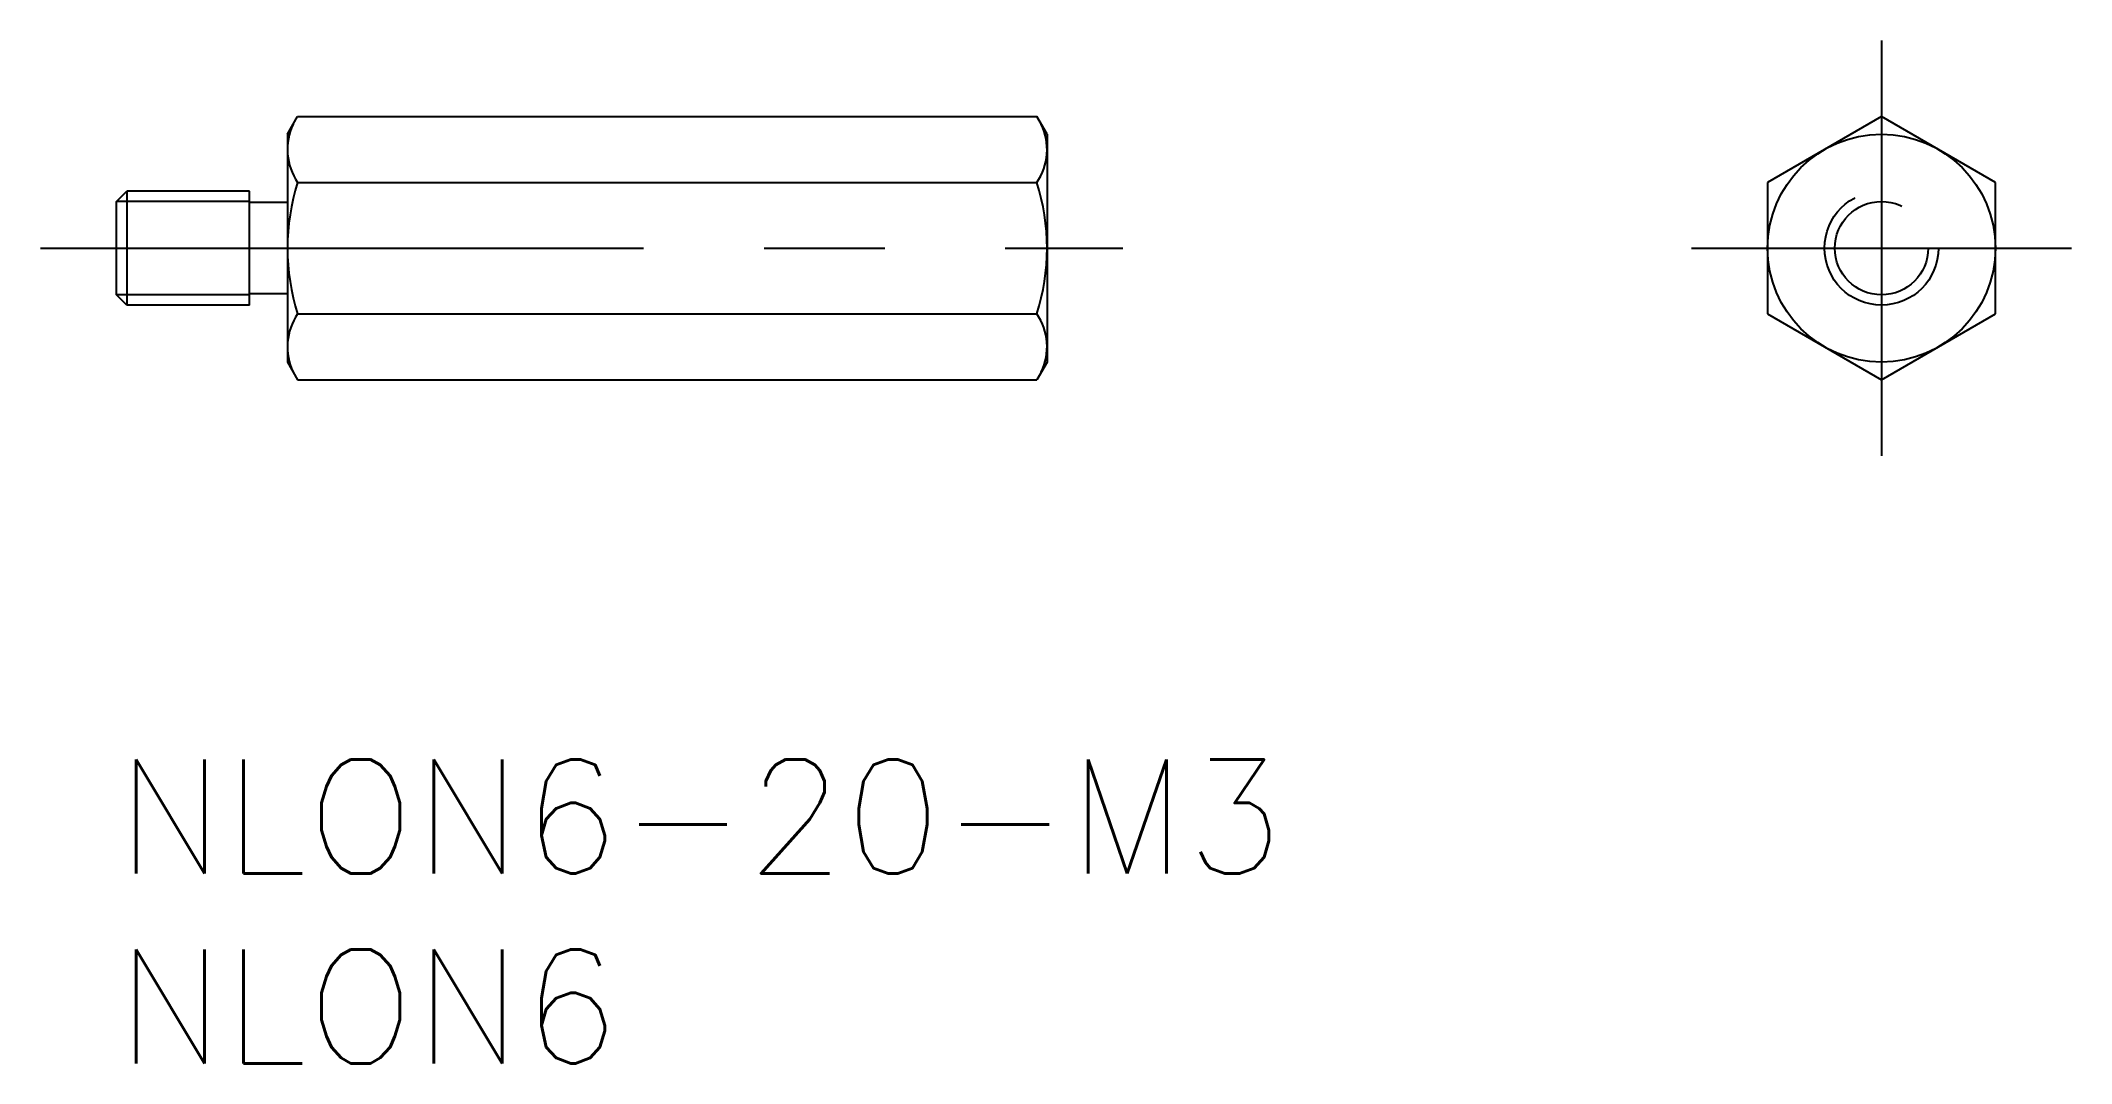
# Model space of a CAD drawing. Extents: x -2 to 51.5, y -8 to 18.9.
import ezdxf

# ---------------------------------------------------------------- set-up
doc = ezdxf.new("R2010")
doc.units = 0
doc.header["$LTSCALE"] = 0.5
doc.linetypes.add('CENTER', pattern=[50.8, 31.75, -6.35, 6.35, -6.35])
doc.linetypes.add('DASHED', pattern=[19.05, 12.7, -6.35])
for name, color, linetype in [('MSM_CENTER', 1, 'CENTER'), ('MSM_CONTINUOUS', 7, 'CONTINUOUS'), ('MSM_DASHED', 4, 'DASHED'), ('MSM_NARROW', 5, 'CONTINUOUS'), ('MSM_PART_NUMBER', 7, 'CONTINUOUS')]:
    doc.layers.add(name, color=color, linetype=linetype)
doc.styles.get("Standard").update_dxf_attribs({"font": 'txt.shx', "height": 3, "bigfont": 'bigfont.shx'})

# ---------------------------------------------------------------- blocks, each defined once
blk = doc.blocks.new('*U4')
at = {"layer": 'MSM_PART_NUMBER'}
blk.add_text('NLON6-20-M3', height=3, dxfattribs=at).set_placement((0, -3))
blk = doc.blocks.new('*U5')
at = {"layer": 'MSM_PART_NUMBER'}
blk.add_text('NLON6', height=3, dxfattribs=at).set_placement((0, -8))

msp = doc.modelspace()

# ---------------------------------------------------------------- linework, layer by layer
at = {"layer": 'MSM_CENTER'}
for p, q in [((46.473, 18.928), (46.473, 8)), ((-2, 13.464), (26.5, 13.464)), ((41.473, 13.464), (51.473, 13.464))]:
    msp.add_line(p, q, dxfattribs=at)
at = {"layer": 'MSM_CONTINUOUS'}
for p, q in [((4.5, 16.464), (4.768, 16.928)), ((4.768, 16.928), (24.232, 16.928)), ((24.5, 16.464), (24.232, 16.928)), ((46.473, 16.928), (43.473, 15.196)), ((49.473, 15.196), (46.473, 16.928)), ((4.5, 16.464), (4.5, 10.464)), ((24.5, 16.464), (24.5, 10.464)), ((4.768, 15.196), (24.232, 15.196)), ((43.473, 15.196), (43.473, 11.732)), ((49.473, 11.732), (49.473, 15.196)), ((0, 14.694), (0.27, 14.964)), ((0, 12.235), (0, 14.694)), ((3.5, 14.964), (0.27, 14.964)), ((0.27, 14.964), (0.27, 11.964)), ((3.5, 11.964), (3.5, 14.964)), ((4.5, 14.664), (3.5, 14.664)), ((0.27, 11.964), (0, 12.235)), ((3.5, 11.964), (0.27, 11.964)), ((4.5, 12.264), (3.5, 12.264)), ((4.768, 11.732), (24.232, 11.732)), ((43.473, 11.732), (46.473, 10)), ((46.473, 10), (49.473, 11.732)), ((4.5, 10.464), (4.768, 10)), ((24.5, 10.464), (24.232, 10)), ((4.768, 10), (24.232, 10))]:
    msp.add_line(p, q, dxfattribs=at)
msp.add_circle((46.473, 13.464), 3, dxfattribs=at)
for centre, radius, start, end in [((6.033, 16.062), 1.533, 154.3842, 214.3842), ((22.967, 16.062), 1.533, 325.6158, 25.6158), ((10.232, 13.464), 5.732, 162.412, 197.588), ((18.768, 13.464), 5.732, 342.412, 17.588), ((6.033, 10.866), 1.533, 145.6158, 205.6158), ((22.967, 10.866), 1.533, 334.3842, 34.3842)]:
    msp.add_arc(centre, radius, start, end, dxfattribs=at)
at = {"layer": 'MSM_DASHED'}
for radius in [1.5, 1.23]:
    msp.add_circle((46.473, 13.464), radius, dxfattribs=at)
at = {"layer": 'MSM_NARROW'}
for p, q in [((3.5, 14.694), (0, 14.694)), ((3.5, 12.235), (0, 12.235))]:
    msp.add_line(p, q, dxfattribs=at)

# ---------------------------------------------------------------- block references
at = {"layer": 'MSM_CONTINUOUS'}
for name in ['*U4', '*U5']:
    msp.add_blockref(name, (0, 0), dxfattribs=at)

doc.saveas('drawing.dxf')
